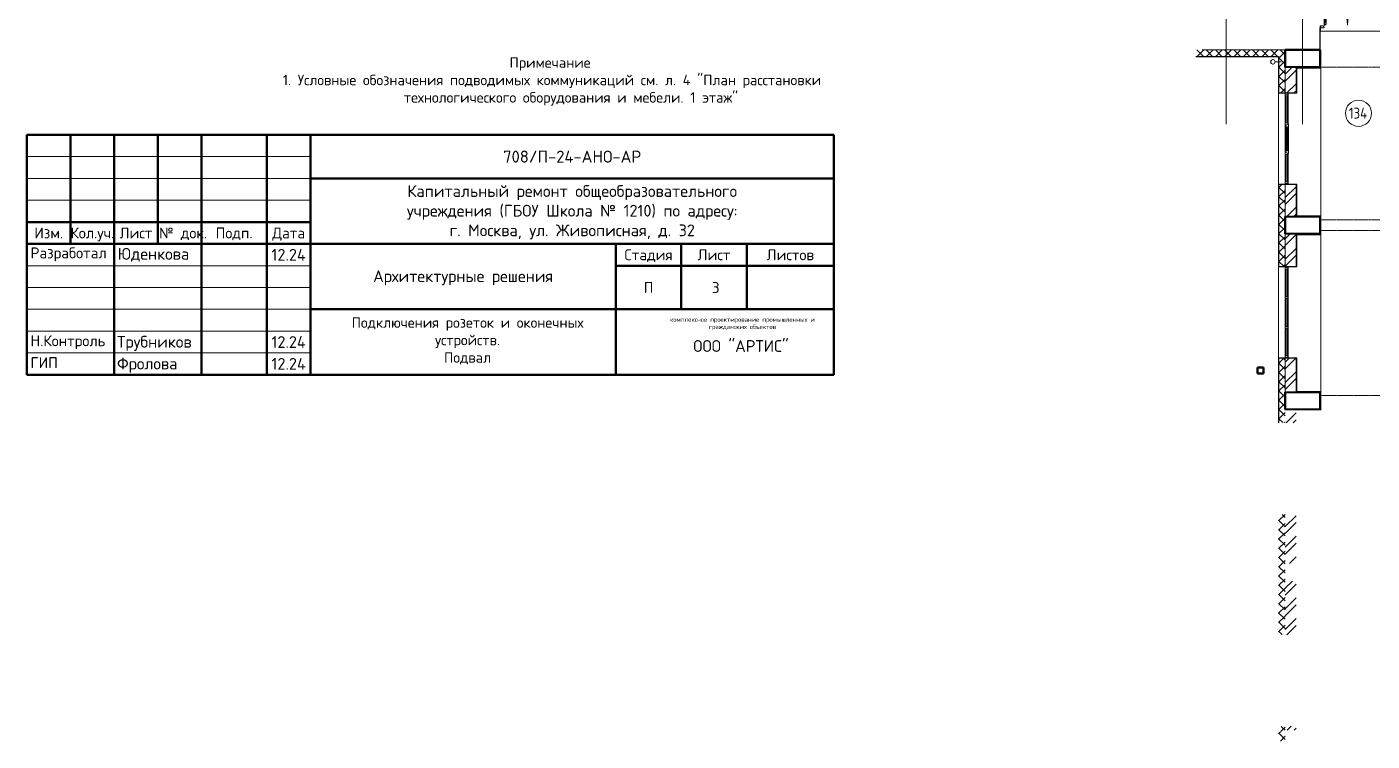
# Model space of a CAD drawing. Header units: millimetres. Extents: x -215207 to 92095, y -30385 to 123050.
# Drawn here: x -75437 to -44601, y 3210 to 19585 of the extents above; entities that cross this region are included whole.
import ezdxf
from ezdxf.enums import TextEntityAlignment as Align

# ---------------------------------------------------------------- set-up
doc = ezdxf.new("R2010")
doc.units = ezdxf.units.MM
doc.linetypes.add('ADSK_Линия сетки', pattern=[25, 20, -2.5, 0, -2.5])
doc.linetypes.add('ADSK_Сверху', pattern=[4.5, 3, -1.5])
doc.layers.add('_Стадия Р', color=230, linetype='Continuous')
for name, color, linetype, lineweight in [('Двери', 7, 'Continuous', 9), ('Каркас_Импост', 7, 'Continuous', 9), ('Марки помещений', 7, 'Continuous', 20), ('Монтажный зазор', 7, 'Continuous', 9), ('Несущие колонны', 7, 'Continuous', 20), ('Обобщенные модели', 7, 'Continuous', 20), ('Оси', 7, 'Continuous', 9), ('Остекление', 7, 'Continuous', 9), ('ОФ_рамка', 7, 'Continuous', 50), ('Панель', 7, 'Continuous', 30), ('Поручни', 7, 'Continuous', 9), ('Сверху', 7, 'ADSK_Сверху', 9), ('Стены', 7, 'Continuous', 18), ('Стены разрез', 7, 'Continuous', 30), ('Стены штриховка', 7, 'Continuous', 9)]:
    doc.layers.add(name, color=color, linetype=linetype, lineweight=lineweight)
doc.layers.add('Открывание', color=7, linetype='Continuous', lineweight=9, true_color=0xc0c0c0)
doc.styles.add('GOST Common_3', font='GOST_Common.ttf', dxfattribs={"width": 0.9, "height": 2.5})
doc.styles.add('PDF ISOCPEUR', font='isocpeur.ttf')
pattern_1 = [(0, (-45356.5, 7949.98), (406.4, 101.6), [33.528, -271.272, 33.528, -271.272, -1625.6]), (0, (-45356.5, 7949.98), (406.4, 101.6), [-609.6, 33.528, -576.072, 33.528, -271.272, -711.2]), (0, (-45356.5, 7949.98), (406.4, 101.6), [-1524, 33.528, -169.672, 33.528, -474.472]), (120, (-45204.1, 8000.78), (-291.1882, 301.1527), [33.528, -271.272, 33.528, -271.272, -1625.6]), (120, (-45204.1, 8000.78), (-291.1882, 301.1527), [-609.6, 33.528, -576.072, 33.528, -271.272, -711.2]), (120, (-45204.1, 8000.78), (-291.1882, 301.1527), [-1524, 33.528, -169.672, 33.528, -474.472]), (240, (-45153.3, 8203.98), (-115.2118, -402.7527), [33.528, -271.272, 33.528, -271.272, -1625.6]), (240, (-45153.3, 8203.98), (-115.2118, -402.7527), [-609.6, 33.528, -576.072, 33.528, -271.272, -711.2]), (240, (-45153.3, 8203.98), (-115.2118, -402.7527), [-1524, 33.528, -169.672, 33.528, -474.472])]
pattern_2 = [(45, (-45356.5, 7949.98), (-106.066, 106.066), []), (135, (-45356.5, 7949.98), (-106.066, -106.066), [])]
pattern_3 = [(45, (-45356.5, 7949.98), (-212.132, 212.132), [])]
pattern_4 = [(45, (-45356.505, 7949.98), (-35.35534, 35.35534), [])]

# ---------------------------------------------------------------- blocks, each defined once
blk = doc.blocks.new('Штамп Молодогвардейская 12.04.24')
at = {"layer": 'ОФ_рамка', "ltscale": 100, "transparency": 33554636}
for p, q in [((-17120, 8249), (1380, 8249)), ((-17120, 2749), (-17120, 8249)), ((-16120, 8249), (-16120, 5749)), ((-15120, 8249), (-15120, 2749)), ((-14120, 8249), (-14120, 5749)), ((-13120, 8249), (-13120, 2749)), ((-11620, 8249), (-11620, 2749)), ((-10620, 2749), (-10620, 8248)), ((1380, 2749), (1380, 8249)), ((-10620, 7249), (1380, 7249)), ((-17120, 6249), (-10620, 6249)), ((-17120, 5749), (1380, 5749)), ((-2120, 5749), (-2120, 4249)), ((-620, 5749), (-620, 4249)), ((-3620, 5249), (1380, 5249)), ((-10620, 4249), (1380, 4249)), ((-17120, 2749), (1380, 2749))]:
    blk.add_line(p, q, dxfattribs=at)
at = {"layer": 'ОФ_рамка', "lineweight": 15, "ltscale": 100, "transparency": 33554636}
for p, q in [((-17120, 7749), (-10620, 7749)), ((-17120, 7249), (-10620, 7249)), ((-17120, 6749), (-10620, 6749)), ((-17120, 5249), (-10620, 5249)), ((-17120, 4749), (-10620, 4749)), ((-17120, 4249), (-10620, 4249)), ((-17120, 3749), (-10620, 3749)), ((-17120, 3249), (-10620, 3249))]:
    blk.add_line(p, q, dxfattribs=at)
at = {"layer": 'ОФ_рамка', "ltscale": 100, "transparency": 33554636}
blk.add_lwpolyline([(-3620, 5749), (-3620, 2749)], dxfattribs=at)
at = {"layer": '_Стадия Р', "color": 1, "lineweight": 15, "ltscale": 100, "transparency": 33554636, "insert": (-4620, 7749), "char_height": 275, "width": 12000, "attachment_point": 5, "style": 'PDF ISOCPEUR'}
blk.add_mtext('{\\C0;708/П-24-АНО-АР}', dxfattribs=at)
at = {"layer": '_Стадия Р', "color": 7, "linetype": 'Continuous', "transparency": 33554687, "insert": (-2870, 4749), "char_height": 250, "width": 1500, "attachment_point": 5, "style": 'PDF ISOCPEUR'}
blk.add_mtext('П', dxfattribs=at)
at = {"layer": 'ОФ_рамка', "color": 7, "linetype": 'Continuous', "transparency": 33554687, "style": 'PDF ISOCPEUR'}
for s, p in [('Изм.', (-16620, 5999)), ('Кол.уч.', (-15620, 5999)), ('Лист', (-14620, 5999)), (' № док.', (-13620, 5999)), ('Подп.', (-12370, 5999)), ('Дата', (-11120, 5999)), ('Стадия', (-2870, 5499)), ('Лист', (-1370, 5499)), ('Листов', (380, 5499))]:
    blk.add_text(s, height=250, dxfattribs=at).set_placement(p, align=Align.MIDDLE_CENTER)
at = {"layer": 'ОФ_рамка', "color": 7, "transparency": 33554687, "style": 'PDF ISOCPEUR'}
for s, p in [('Разработал', (-17038, 5417)), ('Н.Контроль', (-17038, 3402)), ('ГИП', (-17038, 2902))]:
    blk.add_text(s, height=250, dxfattribs=at).set_placement(p)
at = {"layer": 'ОФ_рамка', "lineweight": 15, "ltscale": 100, "transparency": 33554636, "char_height": 270, "width": 9013.53, "attachment_point": 5, "style": 'PDF ISOCPEUR'}
for s, insert in [('Капитальный ремонт общеобразовательного\\Pучреждения (ГБОУ Школа № 1210) по адресу: \\Pг. Москва, ул. Живописная, д. 32', (-4620, 6473)), ('Архитектурные решения', (-7120, 4973))]:
    blk.add_mtext(s, dxfattribs=dict(at, insert=insert))
at = {"layer": 'ОФ_рамка', "color": 7, "linetype": 'Continuous', "transparency": 33554687, "char_height": 270, "style": 'PDF ISOCPEUR'}
for s, insert, width, attachment_point in [('Юденкова', (-15040, 5499), 2000, 4), ('12.24', (-11120, 5499), 1000, 5), ('Трубников', (-15054, 3468), 2000, 4), ('12.24', (-11120, 3499), 1000, 5), ('Фролова', (-15054, 2968), 2000, 4), ('12.24', (-11120, 2999), 1000, 5)]:
    blk.add_mtext(s, dxfattribs=dict(at, insert=insert, width=width, attachment_point=attachment_point))
at = {"layer": 'ОФ_рамка', "color": 7, "transparency": 33554687, "attachment_point": 5, "style": 'PDF ISOCPEUR'}
for s, insert, char_height, width in [('комплексное проектирование промышленных и гражданских объектов', (-718, 3918), 100, 3141.16), ('ООО "АРТИС"', (-751, 3407), 270, 3189.42)]:
    blk.add_mtext(s, dxfattribs=dict(at, insert=insert, char_height=char_height, width=width))
blk = doc.blocks.new('okna_rehau_trehpolnoe_2_framugi_snizu - Ж_ОК-19__1910х2100-3550410-План 1 этажа смеж')
at = {"layer": 'Каркас_Импост', "lineweight": 18}
for p, q in [((-969, 125), (-1050, 125)), ((-1050, 125), (-1050, 65)), ((-1050, 65), (-987, 65)), ((-987, 83), (-987, 107)), ((-987, 107), (-969, 107)), ((-987, 83), (-969, 83)), ((-969, 65), (-987, 65)), ((-969, 107), (-969, 125)), ((-969, 83), (-969, 65)), ((-304, 125), (-380, 125)), ((-380, 125), (-380, 107)), ((-380, 107), (-362, 107)), ((-380, 83), (-380, 65)), ((-362, 83), (-380, 83)), ((-362, 65), (-380, 65)), ((-362, 107), (-362, 83)), ((-362, 65), (-322, 65)), ((-322, 83), (-322, 107)), ((-322, 107), (-304, 107)), ((-322, 83), (-304, 83)), ((-304, 65), (-322, 65)), ((-304, 107), (-304, 125)), ((-304, 83), (-304, 65)), ((380, 125), (304, 125)), ((304, 125), (304, 107)), ((304, 107), (322, 107)), ((304, 83), (304, 65)), ((322, 83), (304, 83)), ((322, 65), (304, 65)), ((322, 107), (322, 83)), ((322, 65), (362, 65)), ((362, 83), (362, 107)), ((362, 107), (380, 107)), ((362, 83), (380, 83)), ((380, 65), (362, 65)), ((380, 107), (380, 125)), ((380, 83), (380, 65)), ((969, 125), (969, 107)), ((1050, 125), (969, 125)), ((969, 107), (987, 107)), ((969, 83), (969, 65)), ((987, 83), (969, 83)), ((987, 65), (969, 65)), ((987, 107), (987, 83)), ((987, 65), (1050, 65)), ((1050, 65), (1050, 125))]:
    blk.add_line(p, q, dxfattribs=at)
at = {"layer": 'Каркас_Импост'}
for p, q in [((-969, 125), (-380, 125)), ((-380, 65), (-969, 65)), ((-304, 125), (304, 125)), ((304, 65), (-304, 65)), ((380, 125), (969, 125)), ((969, 65), (380, 65))]:
    blk.add_line(p, q, dxfattribs=at)
at = {"layer": 'Монтажный зазор'}
for p, q in [((-1025, 65), (-1025, 125)), ((1025, 65), (1025, 125))]:
    blk.add_line(p, q, dxfattribs=at)
at = {"layer": 'Остекление'}
for p, q in [((-987, 83), (-362, 83)), ((-969, 107), (-380, 107)), ((-322, 83), (322, 83)), ((-304, 107), (304, 107)), ((362, 83), (987, 83)), ((380, 107), (969, 107))]:
    blk.add_line(p, q, dxfattribs=at)
blk = doc.blocks.new('ADSK_КолоннаЖБ_Прямоугольная1 - 400x800-3948778-План 1 этажа смеж')
at = {"layer": 'Несущие колонны', "lineweight": 40}
for p, q in [((-400, 200), (400, 200)), ((-400, -200), (-400, 200)), ((400, 200), (400, -200)), ((400, -200), (-400, -200))]:
    blk.add_line(p, q, dxfattribs=at)
blk = doc.blocks.new('okna_rehau_trehpolnoe_2_framugi_snizu - Ж_ОК-18_1910х2100-3550413-План 1 этажа смеж')
at = {"layer": 'Каркас_Импост', "lineweight": 18}
for p, q in [((-969, 125), (-1050, 125)), ((-1050, 125), (-1050, 65)), ((-1050, 65), (-987, 65)), ((-987, 83), (-987, 107)), ((-987, 107), (-969, 107)), ((-987, 83), (-969, 83)), ((-969, 65), (-987, 65)), ((-969, 107), (-969, 125)), ((-969, 83), (-969, 65)), ((-304, 125), (-380, 125)), ((-380, 125), (-380, 107)), ((-380, 107), (-362, 107)), ((-380, 83), (-380, 65)), ((-362, 83), (-380, 83)), ((-362, 65), (-380, 65)), ((-362, 107), (-362, 83)), ((-362, 65), (-322, 65)), ((-340, 47), (-340, 65)), ((-255, 47), (-340, 47)), ((-322, 83), (-322, 107)), ((-322, 107), (-304, 107)), ((-304, 107), (-304, 125)), ((-255, 107), (-304, 107)), ((-273, 89), (-273, 65)), ((-255, 89), (-273, 89)), ((-273, 65), (-255, 65)), ((-255, 107), (-255, 89)), ((-255, 65), (-255, 47)), ((255, 107), (255, 89)), ((255, 107), (304, 107)), ((255, 89), (273, 89)), ((255, 65), (255, 47)), ((273, 65), (255, 65)), ((340, 47), (255, 47)), ((273, 89), (273, 65)), ((380, 125), (304, 125)), ((304, 125), (304, 107)), ((304, 107), (322, 107)), ((322, 107), (322, 83)), ((322, 65), (362, 65)), ((340, 65), (340, 47)), ((362, 83), (362, 107)), ((362, 107), (380, 107)), ((362, 83), (380, 83)), ((380, 65), (362, 65)), ((380, 107), (380, 125)), ((380, 83), (380, 65)), ((969, 125), (969, 107)), ((1050, 125), (969, 125)), ((969, 107), (987, 107)), ((969, 83), (969, 65)), ((987, 83), (969, 83)), ((987, 65), (969, 65)), ((987, 107), (987, 83)), ((987, 65), (1050, 65)), ((1050, 65), (1050, 125))]:
    blk.add_line(p, q, dxfattribs=at)
at = {"layer": 'Каркас_Импост'}
for p, q in [((-969, 125), (-380, 125)), ((-380, 65), (-969, 65)), ((-304, 125), (304, 125)), ((-255, 107), (255, 107)), ((255, 47), (-255, 47)), ((380, 125), (969, 125)), ((969, 65), (380, 65))]:
    blk.add_line(p, q, dxfattribs=at)
at = {"layer": 'Монтажный зазор'}
for p, q in [((-1025, 65), (-1025, 125)), ((1025, 65), (1025, 125))]:
    blk.add_line(p, q, dxfattribs=at)
at = {"layer": 'Остекление'}
for p, q in [((-987, 83), (-362, 83)), ((-969, 107), (-380, 107)), ((-273, 89), (273, 89)), ((-273, 65), (273, 65)), ((362, 83), (987, 83)), ((380, 107), (969, 107))]:
    blk.add_line(p, q, dxfattribs=at)
blk = doc.blocks.new('ADSK_КолоннаЖБ_Прямоугольная1 - 140x140мм-3902211-План 1 этажа смеж')
at = {"layer": 'Несущие колонны', "lineweight": 40}
for p, q in [((-70, -70), (-70, 70)), ((-70, 70), (70, 70)), ((70, 70), (-70, 70)), ((-70, 70), (-70, -70)), ((70, 70), (70, -70)), ((70, -70), (70, 70)), ((70, -70), (-70, -70)), ((-70, -70), (70, -70))]:
    blk.add_line(p, q, dxfattribs=at)
blk = doc.blocks.new('Дверь_Alumark_двупольная_S50 - Дв-4__2_2200х1750 EIS30-6736123-План 1 этажа смеж')
at = {"layer": 'Каркас_Импост'}
for p, q in [((-681, 60), (-730, 60)), ((-730, 60), (-730, 10)), ((-730, 10), (-658, 10)), ((-681, 52), (-681, 60)), ((-667, 52), (-681, 52)), ((-667, 18), (-667, 52)), ((-658, 18), (-667, 18)), ((-658, 10), (-658, 18)), ((917, 18), (908, 18)), ((908, 18), (908, 10)), ((908, 10), (980, 10)), ((931, 52), (917, 52)), ((917, 52), (917, 18)), ((931, 60), (931, 52)), ((980, 60), (931, 60)), ((980, 10), (980, 60))]:
    blk.add_line(p, q, dxfattribs=at)
at = {"layer": 'Монтажный зазор'}
for p, q in [((-750, 60), (-750, 10)), ((-730, 60), (-750, 60)), ((-750, 10), (-730, 10)), ((-730, 10), (-730, 60)), ((1000, 60), (980, 60)), ((980, 60), (980, 10)), ((980, 10), (1000, 10)), ((1000, 10), (1000, 60))]:
    blk.add_line(p, q, dxfattribs=at)
at = {"layer": 'Остекление'}
for p, q in [((878, 154), (878, 1066)), ((878, 1066), (899, 1066)), ((899, 1066), (899, 154)), ((-649, 576), (-649, 154)), ((-628, 576), (-649, 576)), ((-628, 154), (-628, 576)), ((-649, 154), (-628, 154)), ((899, 154), (878, 154))]:
    blk.add_line(p, q, dxfattribs=at)
at = {"layer": 'Открывание'}
for centre, radius, start, end in [((926, 78), 1046, 90.986, 180), ((-676, 78), 556, 360, 88.1448)]:
    blk.add_arc(centre, radius, start, end, dxfattribs=at)
at = {"layer": 'Панель'}
for p, q in [((866, 1124), (858, 1124)), ((858, 1124), (858, 1048)), ((858, 1048), (878, 1048)), ((900, 1133), (866, 1133)), ((866, 1133), (866, 1124)), ((878, 1048), (878, 1066)), ((878, 1066), (899, 1066)), ((899, 1066), (899, 1048)), ((899, 1048), (908, 1048)), ((908, 1142), (900, 1142)), ((900, 1142), (900, 1133)), ((908, 1048), (908, 1142)), ((-650, 634), (-658, 634)), ((-658, 634), (-658, 558)), ((-616, 643), (-650, 643)), ((-650, 643), (-650, 634)), ((-608, 652), (-616, 652)), ((-616, 652), (-616, 643)), ((-608, 558), (-608, 652)), ((-649, 558), (-658, 558)), ((-649, 576), (-649, 558)), ((-628, 576), (-649, 576)), ((-628, 558), (-628, 576)), ((-608, 558), (-628, 558)), ((-658, 172), (-658, 78)), ((-649, 172), (-658, 172)), ((-658, 78), (-650, 78)), ((-650, 78), (-650, 87)), ((-650, 87), (-616, 87)), ((-649, 154), (-649, 172)), ((-628, 154), (-649, 154)), ((-628, 172), (-628, 154)), ((-608, 172), (-628, 172)), ((-616, 87), (-616, 96)), ((-616, 96), (-608, 96)), ((-608, 96), (-608, 172)), ((858, 172), (858, 96)), ((858, 172), (878, 172)), ((858, 96), (866, 96)), ((866, 96), (866, 87)), ((866, 87), (900, 87)), ((878, 172), (878, 154)), ((878, 154), (899, 154)), ((899, 172), (908, 172)), ((899, 154), (899, 172)), ((900, 87), (900, 78)), ((900, 78), (908, 78)), ((908, 78), (908, 172))]:
    blk.add_line(p, q, dxfattribs=at)
at = {"layer": 'Панель', "lineweight": 9}
for p, q in [((858, 1048), (858, 172)), ((908, 172), (908, 1048)), ((-658, 558), (-658, 172)), ((-608, 172), (-608, 558))]:
    blk.add_line(p, q, dxfattribs=at)
blk = doc.blocks.new('Хомут - Тип-V36-План 1 этажа смеж')
at = {"layer": 'Обобщенные модели'}
for p, q in [((1, 62), (-1, 62)), ((-1, 62), (-1, 52)), ((-1, 50), (-1, 52)), ((1, 50), (-1, 50)), ((1, 52), (1, 62)), ((1, 52), (1, 50)), ((192, 3), (52, 3)), ((52, 3), (52, 1)), ((192, -3), (192, 3)), ((-1, -52), (-1, -50)), ((-1, -50), (1, -50)), ((-1, -52), (-1, -62)), ((-1, -62), (1, -62)), ((1, -50), (1, -52)), ((1, -62), (1, -52)), ((52, -1), (52, -3)), ((52, -3), (192, -3))]:
    blk.add_line(p, q, dxfattribs=at)
for radius, start, end in [(52, 360, 180), (52, 180, 360), (50, 0, 180), (50, 180, 0)]:
    blk.add_arc((0, 0), radius, start, end, dxfattribs=at)
blk = doc.blocks.new('Хомут - Тип-772640-План 1 этажа смеж')
at = {"layer": 'Обобщенные модели'}
for p, q in [((1, 62), (-1, 62)), ((-1, 62), (-1, 52)), ((1, 52), (1, 62)), ((-1, -52), (-1, -62)), ((-1, -62), (1, -62)), ((1, -62), (1, -52))]:
    blk.add_line(p, q, dxfattribs=at)
blk = doc.blocks.new('Ограждение - Ограждение-6185387-План 1 этажа смеж')
at = {"layer": 'Поручни'}
for p, q in [((-421, 10695), (-416, 10695)), ((-416, 10695), (-416, 7305)), ((-1166, 10120), (-1166, 9410)), ((-1166, 8731), (-1166, 8020)), ((-416, 7305), (-421, 7305))]:
    blk.add_line(p, q, dxfattribs=at)
blk = doc.blocks.new('Ограждение - Ограждение-6185393-План 1 этажа смеж')
at = {"layer": 'Поручни'}
for p, q in [((-421, 6875), (-416, 6875)), ((-416, 6875), (-416, 3275)), ((-1166, 6140), (-1166, 4040)), ((-416, 3275), (-421, 3275))]:
    blk.add_line(p, q, dxfattribs=at)
blk = doc.blocks.new('ADSK_Марка_Помещение_ОдноЗначение_Номер - Номер-462100-План 1 этажа смеж')
at = {"layer": 'Марки помещений'}
blk.add_circle((0, 0), 3, dxfattribs=at)

msp = doc.modelspace()

# ---------------------------------------------------------------- hatches: boundary and pattern name
at = {"layer": 'Стены разрез', "lineweight": 9}
h = msp.add_hatch(dxfattribs=at)
h.set_pattern_fill('FP_6', color=256, style=0, pattern_type=2)
h.set_pattern_definition(pattern_2)
h.paths.add_polyline_path([(-46638.4, 18910.2), (-46592.5, 18910.2), (-46592.5, 19060.2), (-48642.5, 19060.2), (-48642.5, 18910.2), (-46742.5, 18910.2)])
h = msp.add_hatch(dxfattribs=at)
h.set_pattern_fill('FP_5', color=256, style=0, pattern_type=2)
h.set_pattern_definition(pattern_1)
h.paths.add_polyline_path([(-46744.5, 18908.2), (-46742.5, 18910.2), (-48642.5, 18910.2), (-48642.5, 18908.2), (-46997.2, 18908.2)])
h = msp.add_hatch(dxfattribs=at)
h.set_pattern_fill('FP_5', color=256, style=0, pattern_type=2)
h.set_pattern_definition(pattern_1)
h.paths.add_polyline_path([(-46742.5, 3212.2), (-46743.2, 3432.7), (-46744.5, 3432.7), (-46744.5, 3212.2)])
h.paths.add_polyline_path([(-46742.5, 3439.3), (-46742.5, 3548.2), (-46592.5, 3548.2), (-46592.5, 3550.2), (-46744.5, 3550.2), (-46744.5, 3439.3), (-46743.1, 3439.3)])
h.paths.add_polyline_path([(-46592.5, 5650.2), (-46593.1, 5652.2), (-46742.5, 5652.2), (-46742.5, 8408.2), (-46592.5, 8408.2), (-46592.5, 8410.2), (-46744.5, 8410.2), (-46744.5, 5650.2)])
h.paths.add_polyline_path([(-46592.5, 10510.2), (-46593.1, 10512.2), (-46742.5, 10512.2), (-46742.5, 11988.2), (-46592.5, 11988.2), (-46592.5, 11990.2), (-46744.5, 11990.2), (-46744.5, 10510.2)])
h.paths.add_polyline_path([(-46592.5, 14090.2), (-46593.1, 14092.2), (-46742.5, 14092.2), (-46742.5, 15968.2), (-46592.5, 15968.2), (-46592.5, 15970.2), (-46744.5, 15970.2), (-46744.5, 14090.2)])
h.paths.add_polyline_path([(-46744.5, 18070.2), (-46592.5, 18070.2), (-46593.1, 18072.2), (-46742.5, 18072.2), (-46742.5, 18780.9), (-46744.5, 18780.9), (-46744.5, 18575)])
h.paths.add_polyline_path([(-46744.5, 18787.5), (-46742.5, 18787.5), (-46742.5, 18908.2), (-46744.5, 18908.2), (-46744.5, 18887)])
h = msp.add_hatch(dxfattribs=at)
h.set_pattern_fill('FP_6', color=256, style=0, pattern_type=2)
h.set_pattern_definition(pattern_2)
h.paths.add_polyline_path([(-46742.5, 3210.2), (-46592.5, 3210.2), (-46592.5, 3548.2), (-46742.5, 3548.2), (-46742.5, 3439.3), (-46682.5, 3438.3), (-46682.5, 3432.7), (-46742.5, 3432.7), (-46742.5, 3212.2)])
h.paths.add_polyline_path([(-46592.5, 5652.2), (-46592.5, 8408.2), (-46742.5, 8408.2), (-46742.5, 5652.2)])
h.paths.add_polyline_path([(-46592.5, 10512.2), (-46592.5, 11988.2), (-46742.5, 11988.2), (-46742.5, 10512.2)])
h.paths.add_polyline_path([(-46592.5, 14092.2), (-46592.5, 15968.2), (-46742.5, 15968.2), (-46742.5, 14092.2)])
h.paths.add_polyline_path([(-46742.5, 18072.2), (-46592.5, 18072.2), (-46592.5, 18910.2), (-46742.5, 18910.2), (-46742.5, 18787.5), (-46682.5, 18786.6), (-46682.5, 18780.9), (-46742.5, 18780.9), (-46742.5, 18575)])
h = msp.add_hatch(dxfattribs=at)
h.set_pattern_fill('FP_13', color=256, style=0, pattern_type=2)
h.set_pattern_definition(pattern_3)
h.paths.add_polyline_path([(-45777.5, 18645.2), (-45777.5, 18990.2), (-45792.5, 18990.2), (-45792.5, 18645.2)])
h = msp.add_hatch(dxfattribs=at)
h.set_pattern_fill('FP_1', color=256, style=0, pattern_type=2)
h.set_pattern_definition([(45, (-45356.5, 7949.98), (-235.732, 235.732), []), (45, (-45199.35, 7949.98), (-235.732, 235.732), [])])
h.paths.add_polyline_path([(-46592.5, 3460.2), (-46342.5, 3460.2), (-46342.5, 3550.2), (-46592.5, 3550.2), (-46592.5, 3548.2)])
h.paths.add_polyline_path([(-46532.5, 5650.2), (-46342.5, 5650.2), (-46342.5, 6880.2), (-46592.5, 6880.2), (-46592.5, 5650.2), (-46550.5, 5650.2)])
h.paths.add_polyline_path([(-46592.5, 7280.2), (-46342.5, 7280.2), (-46342.5, 8410.2), (-46592.5, 8410.2), (-46592.5, 7968)])
h.paths.add_polyline_path([(-46550.5, 10510.2), (-46342.5, 10510.2), (-46342.5, 10810.2), (-46592.5, 10810.2), (-46592.5, 10510.2), (-46574.5, 10510.2)])
h.paths.add_polyline_path([(-46342.5, 11210.2), (-46342.5, 11990.2), (-46592.5, 11990.2), (-46592.5, 11210.2)])
h.paths.add_polyline_path([(-46342.5, 14090.2), (-46342.5, 14840.2), (-46592.5, 14840.2), (-46592.5, 14090.2), (-46532.5, 14090.2)])
h.paths.add_polyline_path([(-46592.5, 15240.2), (-46342.5, 15240.2), (-46342.5, 15970.2), (-46592.5, 15970.2), (-46592.5, 15455.3)])
h.paths.add_polyline_path([(-46342.5, 18070.2), (-46342.5, 18660.2), (-46592.5, 18660.2), (-46592.5, 18070.2), (-46532.5, 18070.2)])
h = msp.add_hatch(dxfattribs=at)
h.set_pattern_fill('FP_13', color=256, style=0, pattern_type=2)
h.set_pattern_definition(pattern_3)
h.paths.add_polyline_path([(-46342.5, 18645.2), (-45792.5, 18645.2), (-45792.5, 18660.2), (-46342.5, 18660.2)])
h = msp.add_hatch(dxfattribs=at)
h.set_pattern_fill('FP_13', color=256, style=0, pattern_type=2)
h.set_pattern_definition(pattern_3)
h.paths.add_polyline_path([(-46327.5, 15240.2), (-46327.5, 15970.2), (-46342.5, 15970.2), (-46342.5, 15240.2)])
h.paths.add_polyline_path([(-46327.5, 18070.2), (-46327.5, 18645.2), (-46342.5, 18645.2), (-46342.5, 18070.2)])
h = msp.add_hatch(dxfattribs=at)
h.set_pattern_fill('FP_2', color=256, style=0, pattern_type=2)
h.set_pattern_definition(pattern_4)
h.paths.add_polyline_path([(-46322.5, 15255.2), (-46322.5, 15970.2), (-46327.5, 15970.2), (-46327.5, 15255.2)])
h.paths.add_polyline_path([(-46322.5, 18070.2), (-46322.5, 18645.2), (-46327.5, 18645.2), (-46327.5, 18070.2)])
h = msp.add_hatch(dxfattribs=at)
h.set_pattern_fill('FP_13', color=256, style=0, pattern_type=2)
h.set_pattern_definition(pattern_3)
h.paths.add_polyline_path([(-45777.5, 15240.2), (-45777.5, 15255.2), (-46327.5, 15255.2), (-46327.5, 15240.2), (-45792.5, 15240.2)])
h = msp.add_hatch(dxfattribs=at)
h.set_pattern_fill('FP_13', color=256, style=0, pattern_type=2)
h.set_pattern_definition(pattern_3)
h.paths.add_polyline_path([(-45777.5, 14825.2), (-45777.5, 15240.2), (-45792.5, 15240.2), (-45792.5, 14825.2)])
h = msp.add_hatch(dxfattribs=at)
h.set_pattern_fill('FP_13', color=256, style=0, pattern_type=2)
h.set_pattern_definition(pattern_3)
h.paths.add_polyline_path([(-46279.7, 14825.2), (-45792.5, 14825.2), (-45792.5, 14840.2), (-46342.5, 14840.2), (-46342.5, 14825.2), (-46322.5, 14825.2)])
h = msp.add_hatch(dxfattribs=at)
h.set_pattern_fill('FP_13', color=256, style=0, pattern_type=2)
h.set_pattern_definition(pattern_3)
h.paths.add_polyline_path([(-46327.5, 11210.2), (-46327.5, 11990.2), (-46342.5, 11990.2), (-46342.5, 11210.2)])
h.paths.add_polyline_path([(-46327.5, 14090.2), (-46327.5, 14825.2), (-46342.5, 14825.2), (-46342.5, 14090.2)])
h = msp.add_hatch(dxfattribs=at)
h.set_pattern_fill('FP_2', color=256, style=0, pattern_type=2)
h.set_pattern_definition(pattern_4)
h.paths.add_polyline_path([(-46322.5, 11225.2), (-46322.5, 11990.2), (-46327.5, 11990.2), (-46327.5, 11225.2)])
h.paths.add_polyline_path([(-46327.5, 14090.2), (-46322.5, 14090.2), (-46322.5, 14825.2), (-46327.5, 14825.2), (-46327.5, 14207.4)])
h = msp.add_hatch(dxfattribs=at)
h.set_pattern_fill('FP_13', color=256, style=0, pattern_type=2)
h.set_pattern_definition(pattern_3)
h.paths.add_polyline_path([(-45777.5, 11210.2), (-45777.5, 11225.2), (-46327.5, 11225.2), (-46327.5, 11210.2), (-45792.5, 11210.2)])

# ---------------------------------------------------------------- linework, layer by layer
at = {"layer": 'Несущие колонны', "lineweight": 40}
for p, q in [((-45792.5, 19060.2), (-46592.5, 19060.2)), ((-46592.5, 19060.2), (-46592.5, 18660.2)), ((-45792.5, 18660.2), (-45792.5, 19060.2)), ((-46342.5, 18660.2), (-45792.5, 18660.2)), ((-46592.5, 15240.2), (-46592.5, 14840.2)), ((-45792.5, 15240.2), (-46342.5, 15240.2)), ((-45792.5, 14840.2), (-45792.5, 15240.2)), ((-46342.5, 14840.2), (-45792.5, 14840.2)), ((-46592.5, 11210.2), (-46592.5, 10810.2)), ((-45792.5, 11210.2), (-46342.5, 11210.2)), ((-45792.5, 10810.2), (-45792.5, 11210.2))]:
    msp.add_line(p, q, dxfattribs=at)
at = {"layer": 'Несущие колонны'}
for p, q in [((-46592.5, 18660.2), (-46342.5, 18660.2)), ((-46342.5, 15240.2), (-46592.5, 15240.2)), ((-46592.5, 14840.2), (-46342.5, 14840.2)), ((-46342.5, 11210.2), (-46592.5, 11210.2))]:
    msp.add_line(p, q, dxfattribs=at)
at = {"layer": 'Оси', "linetype": 'ADSK_Линия сетки'}
for p, q in [((-47942.5, 41539.2), (-47942.5, 17351.6)), ((-46192.5, 41539.2), (-46192.5, 17351.6))]:
    msp.add_line(p, q, dxfattribs=at)
at = {"layer": 'Сверху'}
for p, q in [((-45792.5, 18660.2), (-44042.5, 18660.2)), ((-45792.5, 15165.2), (-44042.5, 15165.2)), ((-45792.5, 14915.2), (-44042.5, 14915.2)), ((-45792.5, 11135.2), (-44042.5, 11135.2))]:
    msp.add_line(p, q, dxfattribs=at)
at = {"layer": 'Стены'}
for p, q in [((-45785, 19490.2), (-45785, 19560.2)), ((-44050, 19490.2), (-45785, 19490.2)), ((-48492.5, 19060.2), (-46592.5, 19060.2)), ((-46342.5, 18660.2), (-46592.5, 18660.2)), ((-46744.5, 15970.2), (-46744.5, 18070.2)), ((-46592.5, 15240.2), (-46342.5, 15240.2)), ((-46342.5, 14840.2), (-46592.5, 14840.2)), ((-46744.5, 11990.2), (-46744.5, 14090.2)), ((-46592.5, 11210.2), (-46342.5, 11210.2))]:
    msp.add_line(p, q, dxfattribs=at)
at = {"layer": 'Стены разрез'}
for p, q in [((-45792.5, 19060.2), (-45792.5, 19560.2)), ((-48644.5, 18908.2), (-46744.5, 18908.2)), ((-46744.5, 18908.2), (-46744.5, 18786.9)), ((-46592.5, 19060.2), (-45792.5, 19060.2)), ((-46592.5, 18660.2), (-46592.5, 19060.2)), ((-45792.5, 18990.2), (-45792.5, 18660.2)), ((-45777.5, 18990.2), (-45792.5, 18990.2)), ((-45777.5, 18645.2), (-45777.5, 18990.2)), ((-46744.5, 18781.4), (-46744.5, 18070.2)), ((-46342.5, 18645.2), (-46342.5, 18660.2)), ((-45792.5, 18660.2), (-46342.5, 18660.2)), ((-46322.5, 18645.2), (-45777.5, 18645.2)), ((-46322.5, 18070.2), (-46322.5, 18645.2)), ((-46744.5, 18070.2), (-46592.5, 18070.2)), ((-46532.5, 18070.2), (-46322.5, 18070.2)), ((-46744.5, 15970.2), (-46744.5, 14090.2)), ((-46592.5, 15970.2), (-46744.5, 15970.2)), ((-46322.5, 15970.2), (-46532.5, 15970.2)), ((-46322.5, 15255.2), (-46322.5, 15970.2)), ((-46592.5, 14840.2), (-46592.5, 15240.2)), ((-46342.5, 15240.2), (-45792.5, 15240.2)), ((-46327.5, 15255.2), (-45777.5, 15255.2)), ((-45792.5, 15240.2), (-45792.5, 14840.2)), ((-45777.5, 14825.2), (-45777.5, 15255.2)), ((-45792.5, 14840.2), (-46342.5, 14840.2)), ((-46322.5, 14825.2), (-45777.5, 14825.2)), ((-46322.5, 14090.2), (-46322.5, 14825.2)), ((-46744.5, 14090.2), (-46592.5, 14090.2)), ((-46532.5, 14090.2), (-46322.5, 14090.2)), ((-46744.5, 11990.2), (-46744.5, 10510.2)), ((-46592.5, 11990.2), (-46744.5, 11990.2)), ((-46322.5, 11990.2), (-46532.5, 11990.2)), ((-46322.5, 11225.2), (-46322.5, 11990.2)), ((-46592.5, 10810.2), (-46592.5, 11210.2)), ((-46342.5, 11210.2), (-45792.5, 11210.2)), ((-46327.5, 11225.2), (-45777.5, 11225.2)), ((-45792.5, 11210.2), (-45792.5, 10810.2)), ((-45777.5, 10795.2), (-45777.5, 11225.2))]:
    msp.add_line(p, q, dxfattribs=at)
at = {"layer": 'Стены штриховка'}
for p, q in [((-46742.5, 18910.2), (-48644.5, 18910.2)), ((-46742.5, 18910.2), (-46742.5, 18786.9)), ((-46742.5, 18781.4), (-46742.5, 18072.2)), ((-46592.5, 18660.2), (-46592.5, 18070.2)), ((-46342.5, 18070.2), (-46342.5, 18645.2)), ((-46322.5, 18645.2), (-46342.5, 18645.2)), ((-46327.5, 18070.2), (-46327.5, 18645.2)), ((-46742.5, 18072.2), (-46592.5, 18072.2)), ((-46742.5, 15968.2), (-46742.5, 14092.2)), ((-46592.5, 15968.2), (-46742.5, 15968.2)), ((-46592.5, 15970.2), (-46592.5, 15240.2)), ((-46342.5, 15240.2), (-46342.5, 15970.2)), ((-46327.5, 15970.2), (-46327.5, 15240.2)), ((-46592.5, 14840.2), (-46592.5, 14090.2)), ((-46342.5, 14840.2), (-46342.5, 14090.2)), ((-46322.5, 14825.2), (-46342.5, 14825.2)), ((-46327.5, 14090.2), (-46327.5, 14825.2)), ((-46742.5, 14092.2), (-46592.5, 14092.2)), ((-46742.5, 11988.2), (-46742.5, 10512.2)), ((-46592.5, 11988.2), (-46742.5, 11988.2)), ((-46592.5, 11990.2), (-46592.5, 11210.2)), ((-46342.5, 11210.2), (-46342.5, 11990.2)), ((-46327.5, 11990.2), (-46327.5, 11210.2))]:
    msp.add_line(p, q, dxfattribs=at)

# ---------------------------------------------------------------- block references
at = {"layer": 'Двери'}
msp.add_blockref('Дверь_Alumark_двупольная_S50 - Дв-4__2_2200х1750 EIS30-6736123-План 1 этажа смеж', (-45042.5, 19550.2), dxfattribs=at)
at = {"layer": 'Марки помещений', "xscale": 99.99999999999993, "yscale": 99.99999999999993, "zscale": 99.99999999999993}
msp.add_blockref('ADSK_Марка_Помещение_ОдноЗначение_Номер - Номер-462100-План 1 этажа смеж', (-44912.4, 17605.3), dxfattribs=at)
at = {"layer": 'Монтажный зазор', "rotation": 89.99999999999991}
for name, p in [('okna_rehau_trehpolnoe_2_framugi_snizu - Ж_ОК-18_1910х2100-3550413-План 1 этажа смеж', (-46467.5, 17020.2)), ('okna_rehau_trehpolnoe_2_framugi_snizu - Ж_ОК-19__1910х2100-3550410-План 1 этажа смеж', (-46467.5, 13040.2))]:
    msp.add_blockref(name, p, dxfattribs=at)
at = {"layer": 'Несущие колонны', "lineweight": 40}
for p in [(-46192.5, 18860.2), (-46192.5, 15040.2), (-46192.5, 11010.2)]:
    msp.add_blockref('ADSK_КолоннаЖБ_Прямоугольная1 - 400x800-3948778-План 1 этажа смеж', p, dxfattribs=at)
at = {"layer": 'Несущие колонны', "rotation": 180.0030482260061}
msp.add_blockref('ADSK_КолоннаЖБ_Прямоугольная1 - 140x140мм-3902211-План 1 этажа смеж', (-47156.6, 11704.9), dxfattribs=at)
at = {"layer": 'Обобщенные модели'}
for name in ['Хомут - Тип-V36-План 1 этажа смеж', 'Хомут - Тип-772640-План 1 этажа смеж', 'Хомут - Тип-772640-План 1 этажа смеж', 'Хомут - Тип-772640-План 1 этажа смеж']:
    msp.add_blockref(name, (-46874.5, 18784.2), dxfattribs=at)
at = {"layer": 'ОФ_рамка', "linetype": 'ByBlock'}
msp.add_blockref('Штамп Молодогвардейская 12.04.24', (-58316.3, 8861.1), dxfattribs=at)
at = {"layer": 'Поручни'}
for name in ['Ограждение - Ограждение-6185387-План 1 этажа смеж', 'Ограждение - Ограждение-6185393-План 1 этажа смеж']:
    msp.add_blockref(name, (-45356.5, 7950), dxfattribs=at)

# ---------------------------------------------------------------- texts
at = {"layer": 'Марки помещений', "lineweight": 9, "insert": (-45133.3, 17733), "char_height": 250, "width": 548.354, "attachment_point": 1, "style": 'GOST Common_3'}
msp.add_mtext('134', dxfattribs=at)
at = {"layer": 'ОФ_рамка', "lineweight": 15, "ltscale": 100, "transparency": 33554636, "insert": (-63444.6, 18335), "char_height": 240, "attachment_point": 5, "style": 'PDF ISOCPEUR'}
msp.add_mtext_dynamic_manual_height_columns('Примечание\\P\\pi-720,l960,t960;{\\C0;1.^IУсловные обозначения подводимых коммуникаций см. л. 4 "}План расстановки  технологического оборудования и мебели. 1 этаж"', width=12878.637, gutter_width=12.5, heights=[0], dxfattribs=at)
at = {"layer": 'ОФ_рамка', "color": 7, "linetype": 'Continuous', "transparency": 33554687, "insert": (-59646.1, 13610.3), "char_height": 250, "width": 1500, "attachment_point": 5, "style": 'PDF ISOCPEUR'}
msp.add_mtext('3', dxfattribs=at)
at = {"layer": 'ОФ_рамка', "lineweight": 15, "ltscale": 100, "transparency": 33554636, "insert": (-65336.5, 12386.7), "char_height": 240, "width": 7000, "attachment_point": 5, "style": 'PDF ISOCPEUR'}
msp.add_mtext('Подключения розеток и оконечных \\Pустройств.\\PПодвал', dxfattribs=at)

doc.saveas('drawing.dxf')
